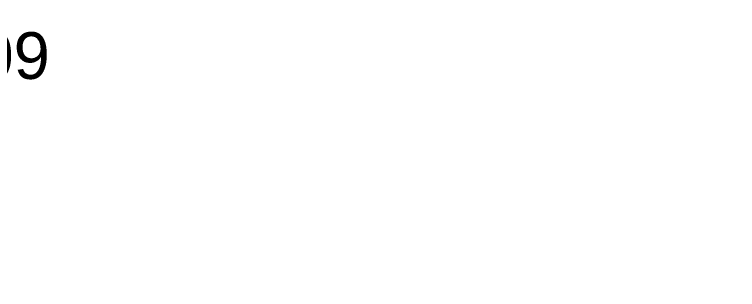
# Model space of a CAD drawing. Header units: millimetres. Extents: x 173 to 410, y -14 to 183.
# Drawn here: x 333.206 to 334.756, y -6.947 to -6.357 of the extents above; entities that cross this region are included whole.
import ezdxf

# ---------------------------------------------------------------- set-up
doc = ezdxf.new("R2010")
doc.units = ezdxf.units.MM
doc.layers.get('0').update_dxf_attribs({"color": 4})
doc.layers.add('ARQ Anotações', color=2, linetype='Continuous', lineweight=5)
doc.styles.get("Standard").update_dxf_attribs({"font": 'arial.ttf'})
doc.dimstyles.new('Executivo 1-50', dxfattribs={"dimtxt": 0.1, "dimasz": 0.035, "dimexe": 0, "dimexo": 0.0625, "dimgap": 0.03, "dimtad": 1, "dimzin": 0, "dimdsep": 46, "dimtxsty": 'Standard', "dimblk": 'DOT', "dimcen": 0.09, "dimclrd": 8, "dimclre": 8, "dimadec": 0, "dimazin": 0, "dimtfac": 1, "dimtix": 1, "dimtmove": 2, "dimatfit": 3, "dimldrblk": 'DOT', "dimfxl": 0.18, "dimfxlon": 1, "dimtolj": 1, "dimtzin": 0, "dimarcsym": 0})

# ---------------------------------------------------------------- blocks, each defined once
blk = doc.blocks.new('_DOT')
at = {"color": 0, "linetype": 'ByBlock', "lineweight": -2}
blk.add_line((-0.5, 0), (-1, 0), dxfattribs=at)
at = {"color": 0, "linetype": 'ByBlock', "const_width": 0.5}
blk.add_lwpolyline([(-0.25, 0, 1), (0.25, 0, 1)], format="xyb", close=True, dxfattribs=at)
blk = doc.blocks.new('*D1983')
at = {"layer": 'ARQ Anotações', "color": 8, "lineweight": -2, "transparency": 16777216}
for p, q in [((333.1006637242244, -6.142592228719767), (333.1006637242244, -6.322592228719767)), ((333.1906637242244, -6.142592228719767), (333.1906637242244, -6.322592228719767)), ((333.0656637242244, -6.322592228719767), (333.0306637242244, -6.322592228719767)), ((333.1006637242244, -6.322592228719767), (333.1906637242244, -6.322592228719767)), ((333.2256637242244, -6.322592228719767), (333.2606637242243, -6.322592228719767))]:
    blk.add_line(p, q, dxfattribs=at)
at = {"layer": 'Defpoints', "color": 0, "transparency": 16777216}
for p in [(333.1006637242244, -5.965443762014505), (333.1906637242244, -6.040443762014508), (333.1906637242244, -6.322592228719767)]:
    blk.add_point(p, dxfattribs=at)
at = {"layer": 'ARQ Anotações', "color": 8, "lineweight": -2, "transparency": 16777216, "xscale": 0.035, "yscale": 0.035, "zscale": 0.035}
blk.add_blockref('_DOT', (333.1006637242244, -6.322592228719767), dxfattribs=at)
at = {"layer": 'ARQ Anotações', "color": 8, "lineweight": -2, "transparency": 16777216, "xscale": 0.035, "yscale": 0.035, "zscale": 0.035, "rotation": 180}
blk.add_blockref('_DOT', (333.1906637242244, -6.322592228719767), dxfattribs=at)
at = {"layer": 'ARQ Anotações', "color": 0, "transparency": 16777216, "insert": (333.1456637242243, -6.446037012649352), "char_height": 0.1, "attachment_point": 5}
blk.add_mtext('\\A1;0.09', dxfattribs=at)
blk = doc.blocks.new('*D1997')
at = {"layer": 'ARQ Anotações', "color": 8, "lineweight": -2, "transparency": 16777216}
for p, q in [((330.3095864679133, 4.334563412998795), (330.1295864679133, 4.334563412998795)), ((330.1295864679133, -11.17509847433888), (330.1295864679133, 4.299563412998795)), ((330.3095864679133, -11.21009847433888), (330.1295864679133, -11.21009847433888))]:
    blk.add_line(p, q, dxfattribs=at)
at = {"layer": 'Defpoints', "color": 0, "transparency": 16777216}
for p in [(330.1295864679133, 4.334563412998795), (337.8507889612522, 4.334563412998794), (340.4004037251173, -11.21009847433889)]:
    blk.add_point(p, dxfattribs=at)
at = {"layer": 'ARQ Anotações', "color": 8, "lineweight": -2, "transparency": 16777216, "xscale": 0.035, "yscale": 0.035, "zscale": 0.035}
for p, rotation in [((330.1295864679133, 4.334563412998795), 90), ((330.1295864679133, -11.21009847433888), 270)]:
    blk.add_blockref('_DOT', p, dxfattribs=dict(at, rotation=rotation))
at = {"layer": 'ARQ Anotações', "color": 0, "transparency": 16777216, "insert": (330.0286092510783, -3.236373413607378), "char_height": 0.1, "attachment_point": 5, "rotation": 90}
blk.add_mtext('\\A1;15.54', dxfattribs=at)

msp = doc.modelspace()

# ---------------------------------------------------------------- dimensions: what is measured, and where the dimension line sits
at = {"layer": 'ARQ Anotações'}
dim = msp.add_linear_dim(base=(330.1295864679133, 4.334563412998795), p1=(340.4004037251173, -11.21009847433889), p2=(337.8507889612522, 4.334563412998794), angle=90, dimstyle='Executivo 1-50', dxfattribs=at)
dim.commit()
dim.dimension.update_dxf_attribs({"geometry": '*D1997', "text_midpoint": (330.0286092510783, -3.236373413607378), "dimtype": 160})
dim = msp.add_linear_dim(base=(333.1906637242244, -6.322592228719767), p1=(333.1006637242244, -5.965443762014505), p2=(333.1906637242244, -6.040443762014508), dimstyle='Executivo 1-50', dxfattribs=at)
dim.commit()
dim.dimension.update_dxf_attribs({"geometry": '*D1983', "text_midpoint": (333.1456637242243, -6.446037012649352), "dimtype": 160})

doc.saveas('drawing.dxf')
